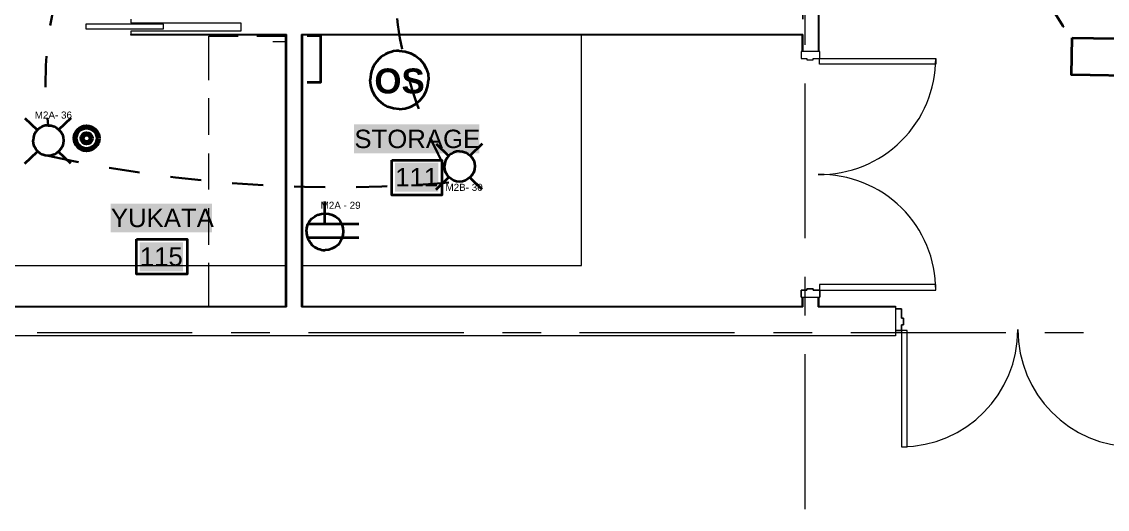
# Model space of a CAD drawing. Header units: millimetres. Extents: x 0.7 to 36.3, y 0.6 to 47.9.
# Drawn here: x 21.134 to 24.634, y 5.54 to 7.113 of the extents above; entities that cross this region are included whole.
import ezdxf

# ---------------------------------------------------------------- set-up
doc = ezdxf.new("R2010")
doc.units = ezdxf.units.MM
doc.header["$LTSCALE"] = 0.007
doc.linetypes.add('DASHEDX2', pattern=[38.1, 25.4, -12.7])
doc.linetypes.add('HIDDEN', pattern=[9.525, 6.35, -3.175])
doc.layers.add('Dotted', color=1, linetype='HIDDEN', lineweight=30, true_color=0xff0000)
for name, color, linetype in [('PDF2_Geometry', 7, 'Continuous'), ('PDF2_Text', 100, 'DASHEDX2'), ('PDF_Text', 7, 'Continuous')]:
    doc.layers.add(name, color=color, linetype=linetype)
doc.layers.add('PDF_Geometry', color=7, linetype='Continuous', true_color=0x777777)
doc.layers.add('PDF_Solid Fills', color=7, linetype='Continuous', true_color=0xffffff)
doc.styles.add('PDF Arial', font='arial.ttf')
doc.styles.add('PDF ArialRoundedMT Bold', font='arialbd.ttf')

msp = doc.modelspace()

# ---------------------------------------------------------------- linework, layer by layer
at = {"layer": 'Dotted', "color": 0, "linetype": 'Continuous', "lineweight": 200}
for radius in [0.0369, 0.0147]:
    msp.add_circle((21.3433, 6.737), radius, dxfattribs=at)
at = {"layer": 'Dotted', "linetype": 'HIDDEN', "lineweight": 30}
for centre, radius, start, end in [((24.935, 7.408), 0.5407, 141.1609, 219.902), ((22.3204, 6.918), 1.1099, 134.3784, 187.22), ((23.6694, 7.285), 1.3349, 178.3812, 208.5632), ((22.1522, 10.9282), 4.3492, 257.6136, 275.1866)]:
    msp.add_arc(centre, radius, start, end, dxfattribs=at)
at = {"layer": 'PDF2_Geometry', "lineweight": 35}
msp.add_lwpolyline([(24.5203, 7.0611), (25.0002, 7.0534), (24.9983, 6.9334), (24.5183, 6.9412)], close=True, dxfattribs=at)
for points in [[(22.1106, 6.5327), (22.1106, 6.4594)], [(22.2206, 6.4594), (22.0556, 6.4594)], [(22.2206, 6.4161), (22.0556, 6.4161)]]:
    msp.add_lwpolyline(points, dxfattribs=at)
for centre, radius, start, end in [((22.351, 6.926), 0.0932, 89.9056, 180.0944), ((22.3501, 6.9269), 0.096, 270.6194, 359.3806), ((22.112, 6.4358), 0.0597, 179.7603, 270.2397)]:
    msp.add_arc(centre, radius, start, end, dxfattribs=at)
for points in [[(22.3512, 7.0192), (22.4028, 7.0192), (22.4461, 6.9775), (22.4461, 6.9258)], [(22.3512, 6.8309), (22.2995, 6.8309), (22.2578, 6.8742), (22.2578, 6.9258)], [(22.0523, 6.4361), (22.0523, 6.4694), (22.0789, 6.4944), (22.1123, 6.4944)], [(22.1123, 6.4944), (22.1456, 6.4944), (22.1706, 6.4694), (22.1706, 6.4361)], [(22.1706, 6.4361), (22.1706, 6.4027), (22.1456, 6.3761), (22.1123, 6.3761)]]:
    msp.add_open_spline(points, degree=3, dxfattribs=at)
at = {"layer": 'PDF_Geometry', "lineweight": 9}
for points in [[(23.704, 7.0964), (23.704, 7.0597), (23.704, 7.0964), (23.704, 7.0597), (23.704, 7.0964), (23.704, 8.8096), (23.704, 7.0964), (23.704, 8.8096), (23.7024, 8.8096), (23.7024, 7.0964), (23.7024, 7.0597), (23.7024, 7.0164)], [(23.659, 7.163), (23.659, 7.038)], [(20.3142, 7.0714), (20.9441, 7.0714), (20.3125, 7.0714), (20.9441, 7.0714), (20.9441, 7.0697), (20.3158, 7.0697), (20.3158, 6.1947), (21.9841, 6.1947), (21.9841, 7.0697), (21.4858, 7.0697), (21.4858, 7.0714), (21.9874, 7.0714), (21.4858, 7.0714), (21.9858, 7.0714), (21.9858, 6.1931), (21.9858, 7.0714)], [(21.9874, 7.0714), (21.9874, 6.1931), (21.9858, 6.1931), (20.3142, 6.1931), (20.3125, 6.1931), (20.3125, 7.0714)], [(21.4858, 7.0714), (21.4858, 7.0714)], [(21.9874, 7.0714), (21.9874, 7.0714)], [(23.6524, 6.2247), (23.6524, 6.1931), (23.6507, 6.1931), (23.6507, 6.2247), (23.6507, 6.1931), (22.0374, 6.1931), (22.0358, 6.1931), (22.0358, 7.0714), (23.6524, 7.0714), (23.6524, 7.0597), (23.6524, 7.0164)], [(23.6507, 7.0714), (23.6507, 7.0597), (23.6507, 7.0697), (23.6507, 7.0714), (23.6507, 7.0697), (22.0391, 7.0697), (22.0374, 7.0697), (22.0374, 7.0714), (22.0374, 7.0697), (22.0391, 7.0697), (22.0391, 6.1947), (23.6507, 6.1947)], [(23.6507, 7.0714), (22.0374, 7.0714), (23.6507, 7.0714)], [(22.0374, 7.0714), (22.0374, 6.1931), (22.0374, 7.0714)], [(23.6507, 7.0597), (23.6507, 7.0714), (23.6507, 7.0597)], [(21.7374, 6.9247), (21.7374, 7.0664), (21.8324, 7.0664)], [(21.8924, 7.0664), (21.9874, 7.0664), (21.9874, 6.9247)], [(23.6507, 7.0164), (23.6507, 7.0597), (23.6507, 7.0164)], [(23.704, 7.0597), (23.704, 7.0164)], [(23.704, 7.0597), (23.704, 7.0164)], [(23.6474, 7.0164), (23.6474, 6.9947), (23.6657, 6.9947), (23.6657, 6.9897), (23.6857, 6.9897), (23.6857, 6.9947), (23.7074, 6.9947), (23.7074, 7.0164)], [(23.659, 6.9131), (23.659, 6.4147)], [(21.7374, 6.7481), (21.7374, 6.8664)], [(21.9874, 6.8664), (21.9874, 6.7481)], [(21.7374, 6.5714), (21.7374, 6.6881)], [(21.9874, 6.6881), (21.9874, 6.5714)], [(21.7374, 6.3931), (21.7374, 6.5114)], [(21.9874, 6.5114), (21.9874, 6.3931)], [(21.8324, 6.1931), (21.7374, 6.1931), (21.7374, 6.3347)], [(21.9874, 6.3347), (21.9874, 6.1931), (21.8924, 6.1931)], [(23.659, 6.2897), (23.659, 6.1647)], [(23.6474, 6.2247), (23.6474, 6.2464), (23.6657, 6.2464), (23.6657, 6.2514), (23.6857, 6.2514), (23.6857, 6.2464), (23.7074, 6.2464), (23.7074, 6.2247)], [(23.704, 6.1947), (23.9507, 6.1947), (23.9507, 6.1931), (23.7024, 6.1931), (23.9507, 6.1931), (23.704, 6.1931), (23.704, 6.2247), (23.704, 6.1947), (23.704, 6.2247), (23.704, 6.1931), (23.7024, 6.1931), (23.7024, 6.2247)], [(23.9507, 6.1931), (23.9507, 6.1931)], [(23.9507, 6.1864), (23.9707, 6.1864), (23.9707, 6.1564), (23.9774, 6.1564), (23.9774, 6.1348), (23.9707, 6.1348), (23.9707, 6.1164), (23.9507, 6.1164)], [(21.1841, 6.1098), (21.6841, 6.1098)], [(21.8091, 6.1098), (21.9341, 6.1098)], [(22.0591, 6.1098), (22.5591, 6.1098)], [(22.6841, 6.1098), (22.8091, 6.1098)], [(22.9324, 6.1098), (23.4324, 6.1098)], [(23.5574, 6.1098), (23.6824, 6.1098)], [(23.8074, 6.1098), (24.3073, 6.1098)], [(24.4323, 6.1098), (24.5573, 6.1098)], [(23.659, 6.0398), (23.659, 5.5398)]]:
    msp.add_lwpolyline(points, dxfattribs=at)
at = {"layer": 'PDF_Geometry', "lineweight": 18}
for points in [[(23.6524, 7.4097), (23.6524, 7.1214), (23.6524, 7.433), (23.7024, 7.433), (23.7024, 7.0964), (23.7024, 7.0597), (23.7024, 7.0164), (23.6524, 7.0164), (23.6524, 7.0597), (23.6524, 7.0714), (22.0358, 7.0714), (22.0358, 6.1931), (23.6524, 6.1931), (23.6524, 6.2247), (23.7024, 6.2247), (23.7024, 6.1931), (23.9507, 6.1931), (23.9507, 6.0998), (20.3292, 6.0998)], [(21.4858, 7.1214), (21.4858, 7.1097), (21.8408, 7.1097), (21.8408, 7.083), (21.4858, 7.083), (21.4858, 7.0714), (21.9874, 7.0714), (21.9874, 6.1931), (20.3125, 6.1931)]]:
    msp.add_lwpolyline(points, dxfattribs=at)
at = {"layer": 'PDF_Geometry', "lineweight": 13}
for points in [[(21.5908, 7.0897), (21.5908, 7.1047), (21.3408, 7.1047), (21.3408, 7.0897)], [(23.6474, 7.0164), (23.6474, 6.9947), (23.6657, 6.9947), (23.6657, 6.9897), (23.6857, 6.9897), (23.6857, 6.9947), (23.7074, 6.9947), (23.7074, 7.0164)], [(24.0807, 6.9947), (24.0807, 6.9764), (23.7057, 6.9764), (23.7057, 6.9947)], [(23.6474, 6.2247), (23.7074, 6.2247), (23.7074, 6.2464), (23.6857, 6.2464), (23.6857, 6.2514), (23.6657, 6.2514), (23.6657, 6.2464), (23.6474, 6.2464)], [(24.0807, 6.2464), (24.0807, 6.2647), (23.7057, 6.2647), (23.7057, 6.2464)], [(23.9707, 6.1864), (23.9507, 6.1864), (23.9507, 6.1164), (23.9707, 6.1164), (23.9707, 6.1348), (23.9774, 6.1348), (23.9774, 6.1564), (23.9707, 6.1564)], [(23.9707, 5.7414), (23.989, 5.7414), (23.989, 6.1164), (23.9707, 6.1164)]]:
    msp.add_lwpolyline(points, close=True, dxfattribs=at)
at = {"layer": 'PDF_Geometry', "color": 253, "lineweight": 9, "true_color": 0xababab}
for points in [[(21.9841, 7.048), (21.9441, 7.048)], [(22.0391, 6.3264), (22.9391, 6.3264), (22.9391, 7.0697)], [(20.3208, 6.3264), (21.9841, 6.3264)]]:
    msp.add_lwpolyline(points, dxfattribs=at)
at = {"layer": 'PDF_Geometry', "color": 7, "lineweight": 35}
msp.add_lwpolyline([(22.0541, 7.068), (22.0974, 7.068), (22.0974, 6.9164), (22.0541, 6.9164)], dxfattribs=at)
at = {"layer": 'PDF_Geometry', "lineweight": 9}
for points in [[(23.6507, 7.0164), (23.6507, 7.0597)], [(23.704, 7.0164), (23.704, 7.0597)], [(23.6507, 6.1947), (23.6507, 6.2247)], [(20.3125, 6.1931), (21.9874, 6.1931)], [(22.0358, 6.1931), (23.6524, 6.1931)]]:
    msp.add_lwpolyline(points, close=True, dxfattribs=at)
for points in [[(24.0807, 6.2464, 0.420932), (23.7024, 6.6197, 0.417351), (24.0807, 6.9947)], [(23.9707, 5.7414, 0.413301), (24.3457, 6.1198, 0.413301), (24.7207, 5.7414)]]:
    msp.add_lwpolyline(points, format="xyb", dxfattribs=at)
at = {"layer": 'PDF_Geometry', "lineweight": 35}
for points in [[(21.1443, 6.8019), (21.1843, 6.7636)], [(21.2926, 6.8019), (21.2526, 6.7636)], [(21.1443, 6.6552), (21.1843, 6.6936)], [(21.2926, 6.6552), (21.2526, 6.6936)], [(22.4704, 6.7185), (22.5104, 6.6801)], [(22.6187, 6.7185), (22.5787, 6.6801)], [(22.4704, 6.5718), (22.5104, 6.6101)], [(22.6187, 6.5718), (22.5787, 6.6101)]]:
    msp.add_lwpolyline(points, dxfattribs=at)
at = {"layer": 'PDF_Geometry', "color": 7, "lineweight": 35}
for points in [[(22.3274, 6.6664), (22.4891, 6.6664), (22.4891, 6.5531), (22.3274, 6.5531)], [(21.5041, 6.4114), (21.6675, 6.4114), (21.6675, 6.2981), (21.5041, 6.2981)]]:
    msp.add_lwpolyline(points, close=True, dxfattribs=at)
at = {"layer": 'PDF_Geometry', "lineweight": 35}
for centre in [(21.2193, 6.7302), (22.5454, 6.6468)]:
    msp.add_arc(centre, 0.0484, 90.0411, 179.9589, dxfattribs=at)
for points in [[(21.2193, 6.7786), (21.2459, 6.7786), (21.2693, 6.7569), (21.2693, 6.7302)], [(21.2193, 6.6802), (21.1926, 6.6802), (21.1709, 6.7036), (21.1709, 6.7302)], [(21.2693, 6.7302), (21.2693, 6.7036), (21.2459, 6.6802), (21.2193, 6.6802)], [(22.5453, 6.6951), (22.572, 6.6951), (22.5953, 6.6735), (22.5953, 6.6468)], [(22.5453, 6.5968), (22.5187, 6.5968), (22.497, 6.6201), (22.497, 6.6468)], [(22.5953, 6.6468), (22.5953, 6.6201), (22.572, 6.5968), (22.5453, 6.5968)]]:
    msp.add_open_spline(points, degree=3, dxfattribs=at)
at = {"layer": 'PDF_Solid Fills', "lineweight": 35, "transparency": 33554559}
for points in [[(22.2058, 6.6881), (22.6091, 6.6881), (22.2058, 6.7814), (22.6091, 6.7814)], [(22.3374, 6.5647), (22.4774, 6.5647), (22.3374, 6.6581), (22.4774, 6.6581)], [(21.4208, 6.4331), (21.7474, 6.4331), (21.4208, 6.5264), (21.7474, 6.5264)], [(21.5141, 6.3081), (21.6541, 6.3081), (21.5141, 6.4014), (21.6541, 6.4014)]]:
    msp.add_solid(points, dxfattribs=at)

# ---------------------------------------------------------------- texts
at = {"layer": 'PDF2_Text', "insert": (22.2711, 6.9213), "char_height": 0.08049, "attachment_point": 4, "style": 'PDF ArialRoundedMT Bold'}
msp.add_mtext('OS', dxfattribs=at)
at = {"layer": 'PDF_Text', "attachment_point": 4, "style": 'PDF Arial'}
for s, insert, char_height in [('M2A- 36', (21.1761, 6.8117), 0.02276), ('STORAGE', (22.2067, 6.7345), 0.05939), ('111', (22.3383, 6.6112), 0.05939), ('M2B- 30', (22.5002, 6.5785), 0.02276), ('M2A - 29', (22.0978, 6.5205), 0.02276), ('YUKATA', (21.4217, 6.4795), 0.05939), ('115', (21.515, 6.3545), 0.05939)]:
    msp.add_mtext(s, dxfattribs=dict(at, insert=insert, char_height=char_height))

doc.saveas('drawing.dxf')
